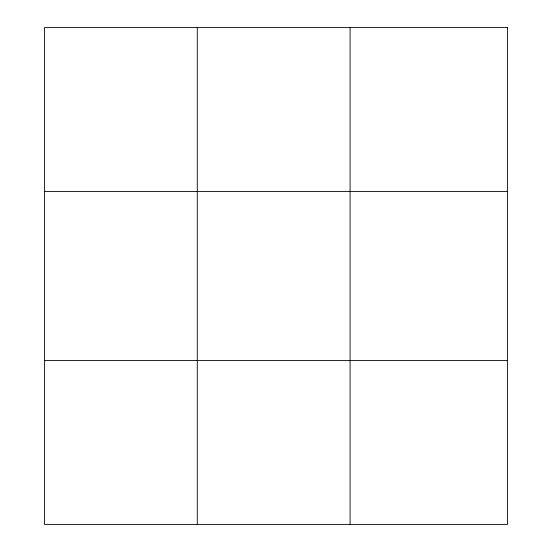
<?xml version="1.0" encoding="UTF-8"?>
<svg xmlns="http://www.w3.org/2000/svg" width="552" height="552" viewBox="0 0 552 552"><rect width="100%" height="100%" fill="white"/><g stroke="black" fill="none" stroke-linecap="round" stroke-linejoin="round"><path stroke-width="0.83" d="M197.285 27.6L197.285 524.4M350.085 27.6L350.085 524.4M44.484 191.544L507.516 191.544M44.484 360.456L507.516 360.456M507.516 27.6L507.516 524.4L44.484 524.4L44.484 27.6L507.516 27.6"/></g></svg>
